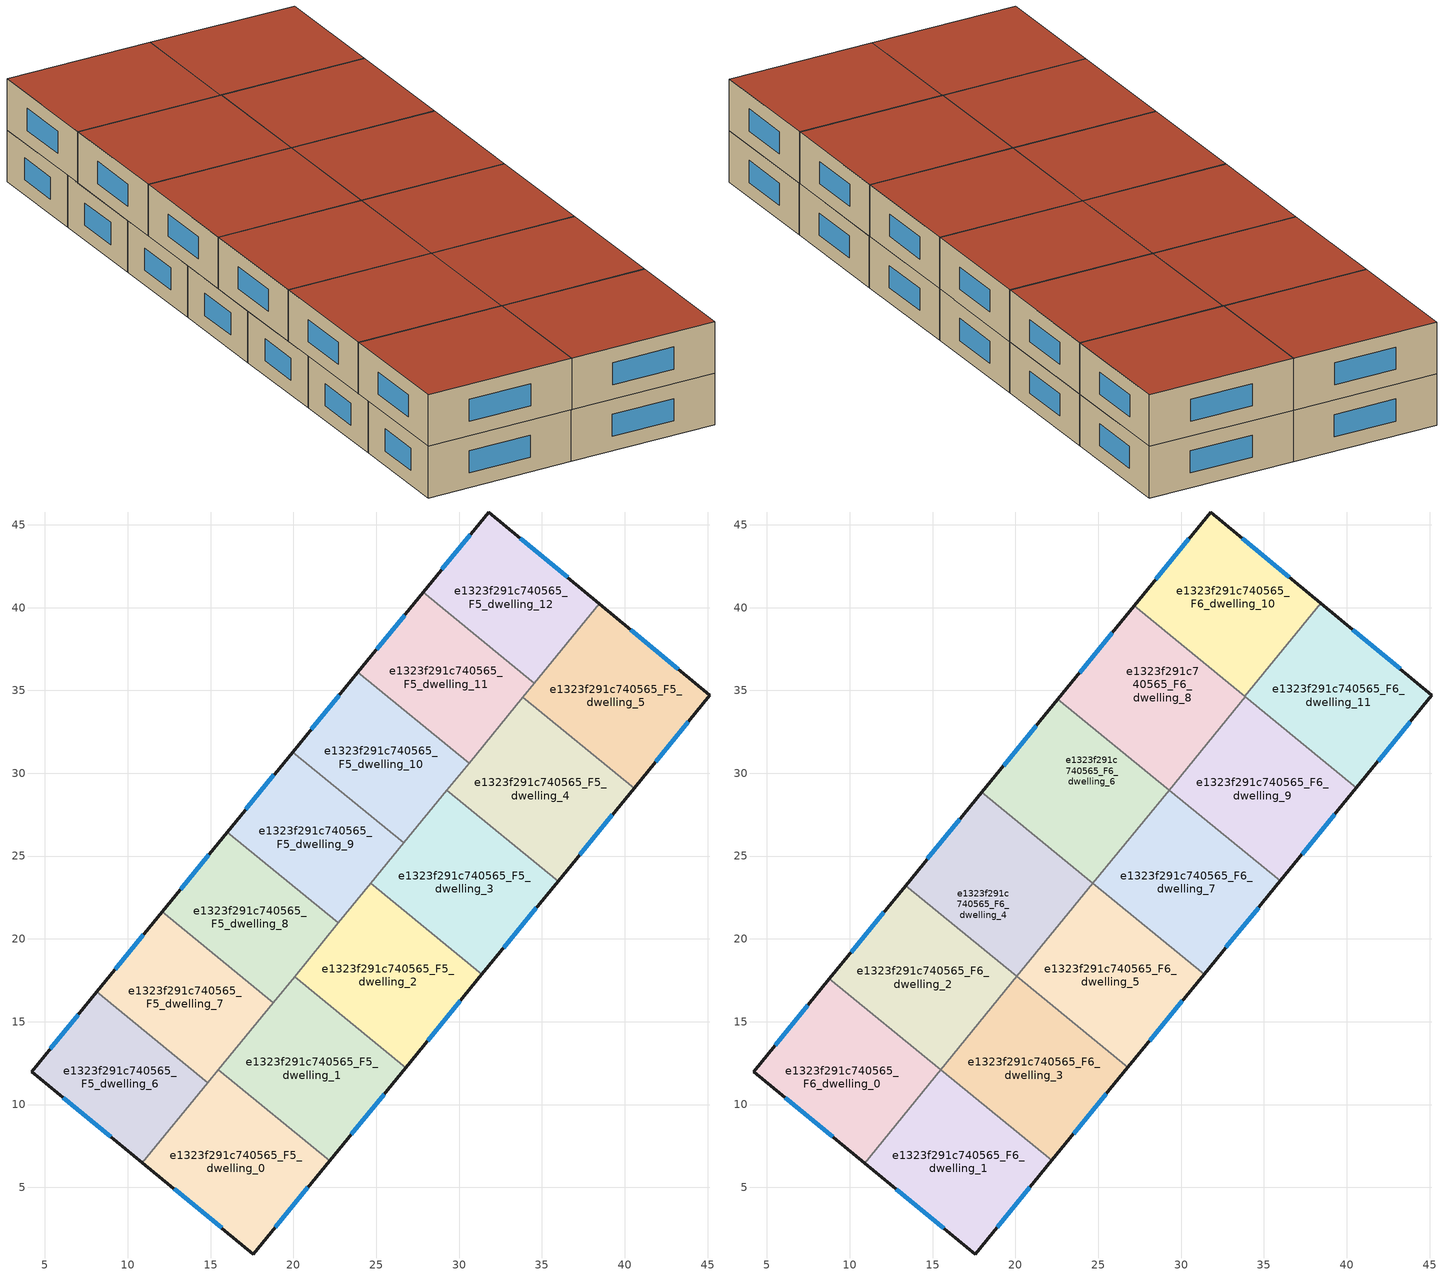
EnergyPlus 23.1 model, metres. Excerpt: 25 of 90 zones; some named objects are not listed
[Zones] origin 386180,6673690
e1323f291c740565_F5_dwelling_0
 floor to e1323f291c740565_F4_dwelling_0 (EU_floor_Construction): 22.19,6.61 17.59,0.98 10.89,6.48 15.47,12.1 z15
 wall outside (EU_wall_Construction): 10.89,6.48 17.59,0.98 22.19,6.61 z15:18
 wall to e1323f291c740565_F5_dwelling_6 (EU_wall_Construction): 14.84,11.32 10.89,6.48 z15:18
 wall to e1323f291c740565_F5_dwelling_1 (EU_wall_Construction): 22.19,6.61 15.47,12.1 z15:18
 wall to e1323f291c740565_F5_dwelling_7 (EU_wall_Construction): 15.47,12.1 14.84,11.32 z15:18
 window (EU_Window_Construction): 18.9,2.59 20.87,5 / 12.8,4.91 15.67,2.55 z15.86:17.14
e1323f291c740565_F5_dwelling_1
 floor to e1323f291c740565_F4_dwelling_1 (EU_floor_Construction): 26.78,12.24 22.19,6.61 15.47,12.1 20.07,17.72 z15
 wall outside (EU_wall_Construction): 22.19,6.61 26.78,12.24 z15:18
 wall to e1323f291c740565_F5_dwelling_2 (EU_wall_Construction): 26.78,12.24 20.07,17.72 z15:18
 wall to e1323f291c740565_F5_dwelling_7 (EU_wall_Construction): 18.78,16.14 15.47,12.1 z15:18
 wall to e1323f291c740565_F5_dwelling_8 (EU_wall_Construction): 20.07,17.72 18.78,16.14 z15:18
 window (EU_Window_Construction): 23.5,8.22 25.47,10.63 z15.86:17.14
e1323f291c740565_F5_dwelling_10
 floor to e1323f291c740565_F4_dwelling_10 (EU_floor_Construction): 30.61,30.62 26.66,25.79 19.95,31.28 23.9,36.1 z15
 wall outside (EU_wall_Construction): 23.9,36.1 19.95,31.28 z15:18
 wall to e1323f291c740565_F5_dwelling_9 (EU_wall_Construction): 19.95,31.28 26.66,25.79 z15:18
 wall to e1323f291c740565_F5_dwelling_11 (EU_wall_Construction): 30.61,30.62 23.9,36.1 z15:18
 wall to e1323f291c740565_F5_dwelling_3 (EU_wall_Construction): 26.66,25.79 29.26,28.97 z15:18
 wall to e1323f291c740565_F5_dwelling_4 (EU_wall_Construction): 29.26,28.97 30.61,30.62 z15:18
 window (EU_Window_Construction): 22.77,34.72 21.08,32.65 z15.86:17.14
e1323f291c740565_F5_dwelling_11
 floor to e1323f291c740565_F4_dwelling_11 (EU_floor_Construction): 34.55,35.44 30.61,30.62 23.9,36.1 27.84,40.92 z15
 wall outside (EU_wall_Construction): 27.84,40.92 23.9,36.1 z15:18
 wall to e1323f291c740565_F5_dwelling_12 (EU_wall_Construction): 34.55,35.44 27.84,40.92 z15:18
 wall to e1323f291c740565_F5_dwelling_4 (EU_wall_Construction): 30.61,30.62 33.86,34.6 z15:18
 wall to e1323f291c740565_F5_dwelling_5 (EU_wall_Construction): 33.86,34.6 34.55,35.44 z15:18
 window (EU_Window_Construction): 26.71,39.55 25.02,37.48 z15.86:17.14
e1323f291c740565_F5_dwelling_12
 floor to e1323f291c740565_F4_dwelling_12 (EU_floor_Construction): 38.47,40.24 34.55,35.44 27.84,40.92 31.8,45.77 z15
 wall outside (EU_wall_Construction): 38.47,40.24 31.8,45.77 27.84,40.92 z15:18
 wall to e1323f291c740565_F5_dwelling_5 (EU_wall_Construction): 34.55,35.44 38.47,40.24 z15:18
 window (EU_Window_Construction): 30.67,44.39 28.97,42.31 / 36.56,41.82 33.7,44.19 z15.86:17.14
e1323f291c740565_F5_dwelling_2
 floor to e1323f291c740565_F4_dwelling_2 (EU_floor_Construction): 31.38,17.86 26.78,12.24 20.07,17.72 24.67,23.35 z15
 wall outside (EU_wall_Construction): 26.78,12.24 31.38,17.86 z15:18
 wall to e1323f291c740565_F5_dwelling_3 (EU_wall_Construction): 31.38,17.86 24.67,23.35 z15:18
 wall to e1323f291c740565_F5_dwelling_8 (EU_wall_Construction): 22.72,20.97 20.07,17.72 z15:18
 wall to e1323f291c740565_F5_dwelling_9 (EU_wall_Construction): 24.67,23.35 22.72,20.97 z15:18
 window (EU_Window_Construction): 28.1,13.84 30.07,16.25 z15.86:17.14
e1323f291c740565_F5_dwelling_3
 floor to e1323f291c740565_F4_dwelling_3 (EU_floor_Construction): 35.98,23.49 31.38,17.86 24.67,23.35 29.26,28.97 z15
 wall outside (EU_wall_Construction): 31.38,17.86 35.98,23.49 z15:18
 wall to e1323f291c740565_F5_dwelling_4 (EU_wall_Construction): 35.98,23.49 29.26,28.97 z15:18
 wall to e1323f291c740565_F5_dwelling_9 (EU_wall_Construction): 26.66,25.79 24.67,23.35 z15:18
 window (EU_Window_Construction): 32.69,19.47 34.66,21.88 z15.86:17.14
e1323f291c740565_F5_dwelling_4
 floor to e1323f291c740565_F4_dwelling_4 (EU_floor_Construction): 40.57,29.11 35.98,23.49 29.26,28.97 33.86,34.6 z15
 wall outside (EU_wall_Construction): 35.98,23.49 40.57,29.11 z15:18
 wall to e1323f291c740565_F5_dwelling_5 (EU_wall_Construction): 40.57,29.11 33.86,34.6 z15:18
 window (EU_Window_Construction): 37.29,25.09 39.26,27.5 z15.86:17.14
e1323f291c740565_F5_dwelling_5
 floor to e1323f291c740565_F4_dwelling_5 (EU_floor_Construction): 45.15,34.71 40.57,29.11 33.86,34.6 38.47,40.24 z15
 wall outside (EU_wall_Construction): 40.57,29.11 45.15,34.71 38.47,40.24 z15:18
 window (EU_Window_Construction): 43.24,36.29 40.38,38.66 / 41.88,30.71 43.84,33.11 z15.86:17.14
e1323f291c740565_F5_dwelling_6
 floor to e1323f291c740565_F4_dwelling_6 (EU_floor_Construction): 14.84,11.32 10.89,6.48 4.19,11.98 8.13,16.8 z15
 wall outside (EU_wall_Construction): 8.13,16.8 4.19,11.98 10.89,6.48 z15:18
 wall to e1323f291c740565_F5_dwelling_7 (EU_wall_Construction): 14.84,11.32 8.13,16.8 z15:18
 window (EU_Window_Construction): 6.11,10.41 8.97,8.06 / 7,15.42 5.32,13.36 z15.86:17.14
e1323f291c740565_F5_dwelling_7
 floor to e1323f291c740565_F4_dwelling_7 (EU_floor_Construction): 18.78,16.14 14.84,11.32 8.13,16.8 12.07,21.62 z15
 wall outside (EU_wall_Construction): 12.07,21.62 8.13,16.8 z15:18
 wall to e1323f291c740565_F5_dwelling_8 (EU_wall_Construction): 18.78,16.14 12.07,21.62 z15:18
 window (EU_Window_Construction): 10.94,20.25 9.25,18.18 z15.86:17.14
 ceiling adiabatic (EU_roof_Construction): 15.48,12.11 18.78,16.14 12.07,21.62 8.78,17.59 z18
e1323f291c740565_F5_dwelling_8
 floor to e1323f291c740565_F4_dwelling_8 (EU_floor_Construction): 22.72,20.97 18.78,16.14 12.07,21.62 16.01,26.45 z15
 wall outside (EU_wall_Construction): 16.01,26.45 12.07,21.62 z15:18
 wall to e1323f291c740565_F5_dwelling_9 (EU_wall_Construction): 22.72,20.97 16.01,26.45 z15:18
 window (EU_Window_Construction): 14.89,25.07 13.2,23 z15.86:17.14
 ceiling adiabatic (EU_roof_Construction): 18.78,16.14 22.72,20.97 16.01,26.45 12.07,21.62 z18
e1323f291c740565_F5_dwelling_9
 floor to e1323f291c740565_F4_dwelling_9 (EU_floor_Construction): 26.66,25.79 22.72,20.97 16.01,26.45 19.95,31.28 z15
 wall outside (EU_wall_Construction): 19.95,31.28 16.01,26.45 z15:18
 window (EU_Window_Construction): 18.83,29.9 17.14,27.83 z15.86:17.14
e1323f291c740565_F6_dwelling_0
 floor to e1323f291c740565_F5_dwelling_6 (EU_floor_Construction): 14.84,11.32 10.89,6.48 4.19,11.98 8.13,16.8 z18
 floor to e1323f291c740565_F5_dwelling_0 (EU_floor_Construction): 15.49,12.09 10.9,6.47 10.89,6.48 15.47,12.1 z18
 floor to e1323f291c740565_F5_dwelling_7 (EU_floor_Construction): 15.48,12.11 14.84,11.32 8.13,16.8 8.78,17.59 z18
 wall outside (EU_wall_Construction): 8.78,17.59 4.19,11.98 10.9,6.47 z18:21
 wall to e1323f291c740565_F6_dwelling_1 (EU_wall_Construction): 10.9,6.47 15.5,12.1 z18:21
 wall to e1323f291c740565_F6_dwelling_2 (EU_wall_Construction): 15.49,12.11 8.78,17.59 z18:21
 wall to e1323f291c740565_F6_dwelling_3 (EU_wall_Construction): 15.5,12.1 15.49,12.11 z18:21
 window (EU_Window_Construction): 6.11,10.41 8.98,8.05 / 7.47,15.99 5.5,13.59 z18.86:20.14
 roof outside (EU_roof_Construction): 10.9,6.47 15.5,12.1 8.78,17.59 4.19,11.98 z21
e1323f291c740565_F6_dwelling_1
 floor to e1323f291c740565_F5_dwelling_0 (EU_floor_Construction): 22.19,6.61 17.59,0.98 10.9,6.47 15.49,12.09 z18
 floor to e1323f291c740565_F5_dwelling_1 (EU_floor_Construction): 22.2,6.62 22.19,6.61 15.49,12.09 15.5,12.1 z18
 wall outside (EU_wall_Construction): 10.9,6.47 17.59,0.98 22.2,6.62 z18:21
 wall to e1323f291c740565_F6_dwelling_3 (EU_wall_Construction): 22.2,6.62 15.5,12.1 z18:21
 window (EU_Window_Construction): 12.81,4.9 15.68,2.55 / 18.9,2.59 20.88,5.01 z18.86:20.14
 roof outside (EU_roof_Construction): 17.59,0.98 22.2,6.62 15.5,12.1 10.9,6.47 z21
e1323f291c740565_F6_dwelling_10
 floor to e1323f291c740565_F5_dwelling_12 (EU_floor_Construction): 38.45,40.26 34.52,35.46 27.84,40.92 31.8,45.77 z18
 floor to e1323f291c740565_F5_dwelling_11 (EU_floor_Construction): 34.52,35.46 33.85,34.64 27.16,40.1 27.84,40.92 z18
 wall outside (EU_wall_Construction): 38.45,40.26 31.8,45.77 27.16,40.1 z18:21
 wall to e1323f291c740565_F6_dwelling_11 (EU_wall_Construction): 33.85,34.64 38.45,40.26 z18:21
 wall to e1323f291c740565_F6_dwelling_8 (EU_wall_Construction): 27.16,40.1 33.85,34.64 z18:21
 window (EU_Window_Construction): 36.55,41.84 33.7,44.2 / 30.47,44.15 28.49,41.72 z18.86:20.14
 roof outside (EU_roof_Construction): 33.85,34.64 38.45,40.26 31.8,45.77 27.16,40.1 z21
e1323f291c740565_F6_dwelling_11
 floor to e1323f291c740565_F5_dwelling_5 (EU_floor_Construction): 45.15,34.71 40.59,29.13 33.88,34.61 38.47,40.24 z18
 floor to e1323f291c740565_F5_dwelling_12 (EU_floor_Construction): 38.47,40.24 34.55,35.44 34.52,35.46 38.45,40.26 z18
 floor to e1323f291c740565_F5_dwelling_11 (EU_floor_Construction): 34.55,35.44 33.87,34.62 33.85,34.64 34.52,35.46 z18
 wall outside (EU_wall_Construction): 40.59,29.13 45.15,34.71 38.45,40.26 z18:21
 wall to e1323f291c740565_F6_dwelling_9 (EU_wall_Construction): 33.88,34.61 40.59,29.13 z18:21
 wall to e1323f291c740565_F6_dwelling_8 (EU_wall_Construction): 33.85,34.64 33.88,34.61 z18:21
 window (EU_Window_Construction): 43.23,36.3 40.36,38.68 / 41.89,30.72 43.85,33.12 z18.86:20.14
 roof outside (EU_roof_Construction): 40.59,29.13 45.15,34.71 38.45,40.26 33.85,34.64 33.88,34.61 z21
e1323f291c740565_F6_dwelling_2
 floor adiabatic (EU_floor_Construction): 20.09,17.74 15.49,12.11 8.78,17.59 13.37,23.22 z18
 wall outside (EU_wall_Construction): 13.37,23.22 8.78,17.59 z18:21
 wall to e1323f291c740565_F6_dwelling_4 (EU_wall_Construction): 20.09,17.74 13.37,23.22 z18:21
 wall to e1323f291c740565_F6_dwelling_3 (EU_wall_Construction): 15.49,12.11 20.09,17.74 z18:21
 window (EU_Window_Construction): 12.06,21.61 10.09,19.2 z18.86:20.14
 roof outside (EU_roof_Construction): 15.49,12.11 20.09,17.74 13.37,23.22 8.78,17.59 z21
e1323f291c740565_F6_dwelling_3
 floor to e1323f291c740565_F5_dwelling_1 (EU_floor_Construction): 26.78,12.24 22.2,6.62 15.49,12.11 20.07,17.72 z18
 floor to e1323f291c740565_F5_dwelling_2 (EU_floor_Construction): 26.8,12.25 26.78,12.24 20.07,17.72 20.09,17.74 z18
 wall outside (EU_wall_Construction): 22.2,6.62 26.8,12.25 z18:21
 wall to e1323f291c740565_F6_dwelling_5 (EU_wall_Construction): 26.8,12.25 20.09,17.74 z18:21
 window (EU_Window_Construction): 23.51,8.23 25.48,10.64 z18.86:20.14
 roof outside (EU_roof_Construction): 22.2,6.62 26.8,12.25 20.09,17.74 15.49,12.11 z21
e1323f291c740565_F6_dwelling_4
 floor adiabatic (EU_floor_Construction): 22.72,20.97 20.08,17.74 13.37,23.22 16.01,26.45 z18
 floor to e1323f291c740565_F5_dwelling_9 (EU_floor_Construction): 24.68,23.36 22.72,20.97 16.01,26.45 17.97,28.85 z18
 wall outside (EU_wall_Construction): 17.97,28.85 13.37,23.22 z18:21
 wall to e1323f291c740565_F6_dwelling_6 (EU_wall_Construction): 24.68,23.36 17.97,28.85 z18:21
 wall to e1323f291c740565_F6_dwelling_5 (EU_wall_Construction): 20.09,17.74 24.68,23.36 z18:21
 window (EU_Window_Construction): 16.66,27.24 14.69,24.83 z18.86:20.14
 roof outside (EU_roof_Construction): 20.09,17.74 24.68,23.36 17.97,28.85 13.37,23.22 z21
e1323f291c740565_F6_dwelling_5
 floor to e1323f291c740565_F5_dwelling_2 (EU_floor_Construction): 31.38,17.86 26.8,12.25 20.09,17.74 24.67,23.35 z18
 floor to e1323f291c740565_F5_dwelling_3 (EU_floor_Construction): 31.39,17.88 31.38,17.86 24.67,23.35 24.68,23.36 z18
 wall outside (EU_wall_Construction): 26.8,12.25 31.39,17.88 z18:21
 wall to e1323f291c740565_F6_dwelling_7 (EU_wall_Construction): 31.39,17.88 24.68,23.36 z18:21
 window (EU_Window_Construction): 28.11,13.86 30.08,16.27 z18.86:20.14
 roof outside (EU_roof_Construction): 26.8,12.25 31.39,17.88 24.68,23.36 20.09,17.74 z21
e1323f291c740565_F6_dwelling_6
 floor to e1323f291c740565_F5_dwelling_10 (EU_floor_Construction): 29.28,28.99 26.66,25.79 19.95,31.27 22.57,34.47 z18
 floor to e1323f291c740565_F5_dwelling_9 (EU_floor_Construction): 26.66,25.79 24.68,23.36 17.97,28.85 19.95,31.27 z18
 wall outside (EU_wall_Construction): 22.57,34.47 17.97,28.85 z18:21
 wall to e1323f291c740565_F6_dwelling_8 (EU_wall_Construction): 29.28,28.99 22.57,34.47 z18:21
 wall to e1323f291c740565_F6_dwelling_7 (EU_wall_Construction): 24.68,23.36 29.28,28.99 z18:21
 window (EU_Window_Construction): 21.25,32.86 19.28,30.45 z18.86:20.14
 roof outside (EU_roof_Construction): 24.68,23.36 29.28,28.99 22.57,34.47 17.97,28.85 z21
e1323f291c740565_F6_dwelling_7
 floor to e1323f291c740565_F5_dwelling_3 (EU_floor_Construction): 35.98,23.49 31.39,17.88 24.68,23.36 29.26,28.97 z18
 floor to e1323f291c740565_F5_dwelling_4 (EU_floor_Construction): 35.99,23.5 35.98,23.49 29.26,28.97 29.28,28.99 z18
 wall outside (EU_wall_Construction): 31.39,17.88 35.99,23.5 z18:21
 wall to e1323f291c740565_F6_dwelling_9 (EU_wall_Construction): 35.99,23.5 29.28,28.99 z18:21
 window (EU_Window_Construction): 32.71,19.48 34.68,21.9 z18.86:20.14
 roof outside (EU_roof_Construction): 31.39,17.88 35.99,23.5 29.28,28.99 24.68,23.36 z21
e1323f291c740565_F6_dwelling_8
 floor to e1323f291c740565_F5_dwelling_11 (EU_floor_Construction): 33.87,34.62 30.61,30.62 23.9,36.1 27.16,40.1 z18
 floor to e1323f291c740565_F5_dwelling_10 (EU_floor_Construction): 30.61,30.62 29.28,28.99 22.57,34.47 23.9,36.1 z18
 wall outside (EU_wall_Construction): 27.16,40.1 22.57,34.47 z18:21
 wall to e1323f291c740565_F6_dwelling_9 (EU_wall_Construction): 29.28,28.99 33.88,34.61 z18:21
 window (EU_Window_Construction): 25.85,38.49 23.88,36.08 z18.86:20.14
 roof outside (EU_roof_Construction): 29.28,28.99 33.88,34.61 27.16,40.1 22.57,34.47 z21
e1323f291c740565_F6_dwelling_9
 floor to e1323f291c740565_F5_dwelling_4 (EU_floor_Construction): 40.57,29.11 35.99,23.5 29.28,28.99 33.86,34.59 z18
 floor to e1323f291c740565_F5_dwelling_5 (EU_floor_Construction): 40.59,29.13 40.57,29.11 33.86,34.59 33.88,34.61 z18
 wall outside (EU_wall_Construction): 35.99,23.5 40.59,29.13 z18:21
 window (EU_Window_Construction): 37.3,25.11 39.27,27.52 z18.86:20.14
 roof outside (EU_roof_Construction): 35.99,23.5 40.59,29.13 33.88,34.61 29.28,28.99 z21
[Building]
EU S2 Campaign: North Axis=0; Terrain=City; Solar Distribution=FullExterior
[Site:Location]
Helsinki-Vantaa.AP: Latitude=60.317; Longitude=24.963; Time Zone=2; Elevation=54.6
[SizingPeriod:WeatherFileDays]
AnnualSizingPeriod: Begin Month=1; Begin Day of Month=1; End Month=12; End Day of Month=31; Day of Week for Start Day=Monday; Use Weather File Daylight Saving Period=No; Use Weather File Rain and Snow Indicators=No
[MATERIAL]
EU_InternalMass_Material: Roughness=MediumRough; Thickness=0.1; Conductivity=1; Density=1800; Specific Heat=900; Thermal Absorptance=0.9; Solar Absorptance=0.7; Visible Absorptance=0.7
[MATERIAL:NOMASS] Roughness=MediumRough; Thermal Absorptance=0.9; Solar Absorptance=0.7; Visible Absorptance=0.7
Name | Thermal Resistance
EU_wall_NoMass | 1.10183
EU_roof_NoMass; EU_floor_NoMass | 1.70606
[WINDOWMATERIAL:SIMPLEGLAZINGSYSTEM]
EU_Window_SimpleGlazing: UFactor=3.11035; Solar Heat Gain Coefficient=0.8; Visible Transmittance=0.8
[CONSTRUCTION]
EU_wall_Construction: EU_wall_NoMass
EU_roof_Construction: EU_roof_NoMass
EU_floor_Construction: EU_floor_NoMass
EU_Window_Construction: EU_Window_SimpleGlazing
EU_InternalMass_Construction: EU_InternalMass_Material
[ZONE] Type=1; Multiplier=1; Ceiling Height=autocalculate; Floor Area=autocalculate; Part of Total Floor Area=Yes
Name | Volume
e1323f291c740565_F5_dwelling_0 | 188.926
e1323f291c740565_F6_dwelling_0 | 188.938
e1323f291c740565_F5_dwelling_1; e1323f291c740565_F5_dwelling_4 | 188.936
e1323f291c740565_F6_dwelling_1 | 188.927
e1323f291c740565_F5_dwelling_10 | 161.952
e1323f291c740565_F6_dwelling_10 | 188.925
e1323f291c740565_F5_dwelling_11; e1323f291c740565_F5_dwelling_6 | 161.949
e1323f291c740565_F6_dwelling_11; e1323f291c740565_F6_dwelling_7; e1323f291c740565_F6_dwelling_8 | 188.933
e1323f291c740565_F5_dwelling_12 | 161.945
e1323f291c740565_F5_dwelling_2 | 188.934
e1323f291c740565_F6_dwelling_2 | 188.915
e1323f291c740565_F5_dwelling_3 | 188.917
e1323f291c740565_F6_dwelling_3 | 188.899
e1323f291c740565_F6_dwelling_4 | 188.931
e1323f291c740565_F5_dwelling_5 | 188.913
e1323f291c740565_F6_dwelling_5 | 188.914
e1323f291c740565_F6_dwelling_6; e1323f291c740565_F6_dwelling_9 | 188.93
e1323f291c740565_F5_dwelling_7 | 161.943
e1323f291c740565_F5_dwelling_8 | 161.959
e1323f291c740565_F5_dwelling_9 | 161.958
[INTERNALMASS] Construction=EU_InternalMass_Construction
Name | Zone or ZoneList | Surface Area
e1323f291c740565_F5_dwelling_0_EU_InternalMass | e1323f291c740565_F5_dwelling_0 | 62.9753
e1323f291c740565_F5_dwelling_1_EU_InternalMass | e1323f291c740565_F5_dwelling_1 | 62.9789
e1323f291c740565_F5_dwelling_2_EU_InternalMass | e1323f291c740565_F5_dwelling_2 | 62.9779
e1323f291c740565_F5_dwelling_3_EU_InternalMass | e1323f291c740565_F5_dwelling_3 | 62.9723
e1323f291c740565_F5_dwelling_4_EU_InternalMass | e1323f291c740565_F5_dwelling_4 | 62.9789
e1323f291c740565_F5_dwelling_5_EU_InternalMass | e1323f291c740565_F5_dwelling_5 | 62.9711
e1323f291c740565_F5_dwelling_6_EU_InternalMass | e1323f291c740565_F5_dwelling_6 | 53.983
e1323f291c740565_F5_dwelling_7_EU_InternalMass | e1323f291c740565_F5_dwelling_7 | 53.981
e1323f291c740565_F5_dwelling_8_EU_InternalMass | e1323f291c740565_F5_dwelling_8 | 53.9861
e1323f291c740565_F5_dwelling_9_EU_InternalMass | e1323f291c740565_F5_dwelling_9 | 53.9858
e1323f291c740565_F5_dwelling_10_EU_InternalMass | e1323f291c740565_F5_dwelling_10 | 53.9844
e1323f291c740565_F5_dwelling_11_EU_InternalMass | e1323f291c740565_F5_dwelling_11 | 53.983
e1323f291c740565_F5_dwelling_12_EU_InternalMass | e1323f291c740565_F5_dwelling_12 | 53.9817
e1323f291c740565_F6_dwelling_0_EU_InternalMass | e1323f291c740565_F6_dwelling_0 | 62.9806
e1323f291c740565_F6_dwelling_1_EU_InternalMass | e1323f291c740565_F6_dwelling_1 | 62.9786
e1323f291c740565_F6_dwelling_2_EU_InternalMass | e1323f291c740565_F6_dwelling_2 | 62.9731
e1323f291c740565_F6_dwelling_3_EU_InternalMass | e1323f291c740565_F6_dwelling_3 | 62.9674
e1323f291c740565_F6_dwelling_4_EU_InternalMass | e1323f291c740565_F6_dwelling_4 | 62.9799
e1323f291c740565_F6_dwelling_5_EU_InternalMass | e1323f291c740565_F6_dwelling_5 | 62.9716
e1323f291c740565_F6_dwelling_6_EU_InternalMass | e1323f291c740565_F6_dwelling_6 | 62.9787
e1323f291c740565_F6_dwelling_7_EU_InternalMass | e1323f291c740565_F6_dwelling_7 | 62.9759
e1323f291c740565_F6_dwelling_8_EU_InternalMass | e1323f291c740565_F6_dwelling_8 | 62.9799
e1323f291c740565_F6_dwelling_9_EU_InternalMass | e1323f291c740565_F6_dwelling_9 | 62.9799
e1323f291c740565_F6_dwelling_10_EU_InternalMass | e1323f291c740565_F6_dwelling_10 | 62.9757
e1323f291c740565_F6_dwelling_11_EU_InternalMass | e1323f291c740565_F6_dwelling_11 | 62.9809
[OTHEREQUIPMENT] Fuel Type=Electricity; Design Level Calculation Method=Watts/Area; Power per Zone Floor Area=1; Fraction Latent=0; Fraction Radiant=0; Fraction Lost=0; Carbon Dioxide Generation Rate=0; EndUse Subcategory=EU_Step8_InternalGains
Name | Zone or ZoneList or Space or SpaceList | Schedule
EU_Step8_InternalGain_e1323f291c740565_F5_dwelling_0_f000 | e1323f291c740565_F5_dwelling_0 | EU_Step8_GainSchedule_e1323f291c740565_F5_dwelling_0_f000
EU_Step8_InternalGain_e1323f291c740565_F5_dwelling_1_f000 | e1323f291c740565_F5_dwelling_1 | EU_Step8_GainSchedule_e1323f291c740565_F5_dwelling_1_f000
EU_Step8_InternalGain_e1323f291c740565_F5_dwelling_2_f000 | e1323f291c740565_F5_dwelling_2 | EU_Step8_GainSchedule_e1323f291c740565_F5_dwelling_2_f000
EU_Step8_InternalGain_e1323f291c740565_F5_dwelling_3_f000 | e1323f291c740565_F5_dwelling_3 | EU_Step8_GainSchedule_e1323f291c740565_F5_dwelling_3_f000
EU_Step8_InternalGain_e1323f291c740565_F5_dwelling_4_f000 | e1323f291c740565_F5_dwelling_4 | EU_Step8_GainSchedule_e1323f291c740565_F5_dwelling_4_f000
EU_Step8_InternalGain_e1323f291c740565_F5_dwelling_5_f000 | e1323f291c740565_F5_dwelling_5 | EU_Step8_GainSchedule_e1323f291c740565_F5_dwelling_5_f000
EU_Step8_InternalGain_e1323f291c740565_F5_dwelling_6_f000 | e1323f291c740565_F5_dwelling_6 | EU_Step8_GainSchedule_e1323f291c740565_F5_dwelling_6_f000
EU_Step8_InternalGain_e1323f291c740565_F5_dwelling_7_f000 | e1323f291c740565_F5_dwelling_7 | EU_Step8_GainSchedule_e1323f291c740565_F5_dwelling_7_f000
EU_Step8_InternalGain_e1323f291c740565_F5_dwelling_8_f000 | e1323f291c740565_F5_dwelling_8 | EU_Step8_GainSchedule_e1323f291c740565_F5_dwelling_8_f000
EU_Step8_InternalGain_e1323f291c740565_F5_dwelling_9_f000 | e1323f291c740565_F5_dwelling_9 | EU_Step8_GainSchedule_e1323f291c740565_F5_dwelling_9_f000
EU_Step8_InternalGain_e1323f291c740565_F5_dwelling_10_f000 | e1323f291c740565_F5_dwelling_10 | EU_Step8_GainSchedule_e1323f291c740565_F5_dwelling_10_f000
EU_Step8_InternalGain_e1323f291c740565_F5_dwelling_11_f000 | e1323f291c740565_F5_dwelling_11 | EU_Step8_GainSchedule_e1323f291c740565_F5_dwelling_11_f000
EU_Step8_InternalGain_e1323f291c740565_F5_dwelling_12_f000 | e1323f291c740565_F5_dwelling_12 | EU_Step8_GainSchedule_e1323f291c740565_F5_dwelling_12_f000
EU_Step8_InternalGain_e1323f291c740565_F6_dwelling_0_f000 | e1323f291c740565_F6_dwelling_0 | EU_Step8_GainSchedule_e1323f291c740565_F6_dwelling_0_f000
EU_Step8_InternalGain_e1323f291c740565_F6_dwelling_1_f000 | e1323f291c740565_F6_dwelling_1 | EU_Step8_GainSchedule_e1323f291c740565_F6_dwelling_1_f000
EU_Step8_InternalGain_e1323f291c740565_F6_dwelling_2_f000 | e1323f291c740565_F6_dwelling_2 | EU_Step8_GainSchedule_e1323f291c740565_F6_dwelling_2_f000
EU_Step8_InternalGain_e1323f291c740565_F6_dwelling_3_f000 | e1323f291c740565_F6_dwelling_3 | EU_Step8_GainSchedule_e1323f291c740565_F6_dwelling_3_f000
EU_Step8_InternalGain_e1323f291c740565_F6_dwelling_4_f000 | e1323f291c740565_F6_dwelling_4 | EU_Step8_GainSchedule_e1323f291c740565_F6_dwelling_4_f000
EU_Step8_InternalGain_e1323f291c740565_F6_dwelling_5_f000 | e1323f291c740565_F6_dwelling_5 | EU_Step8_GainSchedule_e1323f291c740565_F6_dwelling_5_f000
EU_Step8_InternalGain_e1323f291c740565_F6_dwelling_6_f000 | e1323f291c740565_F6_dwelling_6 | EU_Step8_GainSchedule_e1323f291c740565_F6_dwelling_6_f000
EU_Step8_InternalGain_e1323f291c740565_F6_dwelling_7_f000 | e1323f291c740565_F6_dwelling_7 | EU_Step8_GainSchedule_e1323f291c740565_F6_dwelling_7_f000
EU_Step8_InternalGain_e1323f291c740565_F6_dwelling_8_f000 | e1323f291c740565_F6_dwelling_8 | EU_Step8_GainSchedule_e1323f291c740565_F6_dwelling_8_f000
EU_Step8_InternalGain_e1323f291c740565_F6_dwelling_9_f000 | e1323f291c740565_F6_dwelling_9 | EU_Step8_GainSchedule_e1323f291c740565_F6_dwelling_9_f000
EU_Step8_InternalGain_e1323f291c740565_F6_dwelling_10_f000 | e1323f291c740565_F6_dwelling_10 | EU_Step8_GainSchedule_e1323f291c740565_F6_dwelling_10_f000
EU_Step8_InternalGain_e1323f291c740565_F6_dwelling_11_f000 | e1323f291c740565_F6_dwelling_11 | EU_Step8_GainSchedule_e1323f291c740565_F6_dwelling_11_f000
[ZONEVENTILATION:DESIGNFLOWRATE] Schedule=EU_AlwaysOn; Design Flow Rate Calculation Method=AirChanges/Hour; Air Changes per Hour=0.756316; Ventilation Type=Natural; Fan Pressure Rise=0; Fan Total Efficiency=1; Constant Term Coefficient=1; Temperature Term Coefficient=0; Velocity Term Coefficient=0; Velocity Squared Term Coefficient=0; Minimum Indoor Temperature=-100; Maximum Indoor Temperature=100; Delta Temperature=-100; Minimum Outdoor Temperature=-100; Maximum Outdoor Temperature=100; Maximum Wind Speed=40
Name | Zone or ZoneList or Space or SpaceList
EU_ConstantAir_e1323f291c740565_F5_dwelling_0 | e1323f291c740565_F5_dwelling_0
EU_ConstantAir_e1323f291c740565_F5_dwelling_1 | e1323f291c740565_F5_dwelling_1
EU_ConstantAir_e1323f291c740565_F5_dwelling_2 | e1323f291c740565_F5_dwelling_2
EU_ConstantAir_e1323f291c740565_F5_dwelling_3 | e1323f291c740565_F5_dwelling_3
EU_ConstantAir_e1323f291c740565_F5_dwelling_4 | e1323f291c740565_F5_dwelling_4
EU_ConstantAir_e1323f291c740565_F5_dwelling_5 | e1323f291c740565_F5_dwelling_5
EU_ConstantAir_e1323f291c740565_F5_dwelling_6 | e1323f291c740565_F5_dwelling_6
EU_ConstantAir_e1323f291c740565_F5_dwelling_7 | e1323f291c740565_F5_dwelling_7
EU_ConstantAir_e1323f291c740565_F5_dwelling_8 | e1323f291c740565_F5_dwelling_8
EU_ConstantAir_e1323f291c740565_F5_dwelling_9 | e1323f291c740565_F5_dwelling_9
EU_ConstantAir_e1323f291c740565_F5_dwelling_10 | e1323f291c740565_F5_dwelling_10
EU_ConstantAir_e1323f291c740565_F5_dwelling_11 | e1323f291c740565_F5_dwelling_11
EU_ConstantAir_e1323f291c740565_F5_dwelling_12 | e1323f291c740565_F5_dwelling_12
EU_ConstantAir_e1323f291c740565_F6_dwelling_0 | e1323f291c740565_F6_dwelling_0
EU_ConstantAir_e1323f291c740565_F6_dwelling_1 | e1323f291c740565_F6_dwelling_1
EU_ConstantAir_e1323f291c740565_F6_dwelling_2 | e1323f291c740565_F6_dwelling_2
EU_ConstantAir_e1323f291c740565_F6_dwelling_3 | e1323f291c740565_F6_dwelling_3
EU_ConstantAir_e1323f291c740565_F6_dwelling_4 | e1323f291c740565_F6_dwelling_4
EU_ConstantAir_e1323f291c740565_F6_dwelling_5 | e1323f291c740565_F6_dwelling_5
EU_ConstantAir_e1323f291c740565_F6_dwelling_6 | e1323f291c740565_F6_dwelling_6
EU_ConstantAir_e1323f291c740565_F6_dwelling_7 | e1323f291c740565_F6_dwelling_7
EU_ConstantAir_e1323f291c740565_F6_dwelling_8 | e1323f291c740565_F6_dwelling_8
EU_ConstantAir_e1323f291c740565_F6_dwelling_9 | e1323f291c740565_F6_dwelling_9
EU_ConstantAir_e1323f291c740565_F6_dwelling_10 | e1323f291c740565_F6_dwelling_10
EU_ConstantAir_e1323f291c740565_F6_dwelling_11 | e1323f291c740565_F6_dwelling_11
[HVACTEMPLATE:ZONE:IDEALLOADSAIRSYSTEM] System Availability Schedule=EU_AlwaysOn; Maximum Heating Supply Air Temperature=50; Minimum Cooling Supply Air Temperature=13; Maximum Heating Supply Air Humidity Ratio=0.0156; Minimum Cooling Supply Air Humidity Ratio=0.0077; Heating Limit=NoLimit; Cooling Limit=NoLimit; Heating Availability Schedule=EU_AlwaysOn; Cooling Availability Schedule=EU_CoolingOff; Dehumidification Control Type=ConstantSensibleHeatRatio; Cooling Sensible Heat Ratio=0.7; Dehumidification Setpoint=60; Humidification Control Type=None; Humidification Setpoint=30; Outdoor Air Method=None; Outdoor Air Flow Rate per Person=0.00944; Outdoor Air Flow Rate per Zone Floor Area=0; Outdoor Air Flow Rate per Zone=0; Demand Controlled Ventilation Type=None; Outdoor Air Economizer Type=NoEconomizer; Heat Recovery Type=None; Sensible Heat Recovery Effectiveness=0.7; Latent Heat Recovery Effectiveness=0.65
Name | Template Thermostat
e1323f291c740565_F5_dwelling_0 | EU_HeatOnly_e1323f291c740565_F5_dwelling_0
e1323f291c740565_F5_dwelling_1 | EU_HeatOnly_e1323f291c740565_F5_dwelling_1
e1323f291c740565_F5_dwelling_2 | EU_HeatOnly_e1323f291c740565_F5_dwelling_2
e1323f291c740565_F5_dwelling_3 | EU_HeatOnly_e1323f291c740565_F5_dwelling_3
e1323f291c740565_F5_dwelling_4 | EU_HeatOnly_e1323f291c740565_F5_dwelling_4
e1323f291c740565_F5_dwelling_5 | EU_HeatOnly_e1323f291c740565_F5_dwelling_5
e1323f291c740565_F5_dwelling_6 | EU_HeatOnly_e1323f291c740565_F5_dwelling_6
e1323f291c740565_F5_dwelling_7 | EU_HeatOnly_e1323f291c740565_F5_dwelling_7
e1323f291c740565_F5_dwelling_8 | EU_HeatOnly_e1323f291c740565_F5_dwelling_8
e1323f291c740565_F5_dwelling_9 | EU_HeatOnly_e1323f291c740565_F5_dwelling_9
e1323f291c740565_F5_dwelling_10 | EU_HeatOnly_e1323f291c740565_F5_dwelling_10
e1323f291c740565_F5_dwelling_11 | EU_HeatOnly_e1323f291c740565_F5_dwelling_11
e1323f291c740565_F5_dwelling_12 | EU_HeatOnly_e1323f291c740565_F5_dwelling_12
e1323f291c740565_F6_dwelling_0 | EU_HeatOnly_e1323f291c740565_F6_dwelling_0
e1323f291c740565_F6_dwelling_1 | EU_HeatOnly_e1323f291c740565_F6_dwelling_1
e1323f291c740565_F6_dwelling_2 | EU_HeatOnly_e1323f291c740565_F6_dwelling_2
e1323f291c740565_F6_dwelling_3 | EU_HeatOnly_e1323f291c740565_F6_dwelling_3
e1323f291c740565_F6_dwelling_4 | EU_HeatOnly_e1323f291c740565_F6_dwelling_4
e1323f291c740565_F6_dwelling_5 | EU_HeatOnly_e1323f291c740565_F6_dwelling_5
e1323f291c740565_F6_dwelling_6 | EU_HeatOnly_e1323f291c740565_F6_dwelling_6
e1323f291c740565_F6_dwelling_7 | EU_HeatOnly_e1323f291c740565_F6_dwelling_7
e1323f291c740565_F6_dwelling_8 | EU_HeatOnly_e1323f291c740565_F6_dwelling_8
e1323f291c740565_F6_dwelling_9 | EU_HeatOnly_e1323f291c740565_F6_dwelling_9
e1323f291c740565_F6_dwelling_10 | EU_HeatOnly_e1323f291c740565_F6_dwelling_10
e1323f291c740565_F6_dwelling_11 | EU_HeatOnly_e1323f291c740565_F6_dwelling_11
[SIZING:ZONE] Zone Cooling Design Supply Air Temperature Input Method=SupplyAirTemperature; Zone Cooling Design Supply Air Temperature=13; Zone Heating Design Supply Air Temperature Input Method=SupplyAirTemperature; Zone Heating Design Supply Air Temperature=50; Zone Cooling Design Supply Air Humidity Ratio=0.008; Zone Heating Design Supply Air Humidity Ratio=0.008; Cooling Design Air Flow Method=DesignDay; Cooling Design Air Flow Rate=0; Cooling Minimum Air Flow per Zone Floor Area=0.000762; Cooling Minimum Air Flow=0; Cooling Minimum Air Flow Fraction=0.2; Heating Design Air Flow Method=DesignDay; Heating Design Air Flow Rate=0; Heating Maximum Air Flow per Zone Floor Area=0.002032; Heating Maximum Air Flow=0.141576; Heating Maximum Air Flow Fraction=0.3; Account for Dedicated Outdoor Air System=No; Dedicated Outdoor Air System Control Strategy=NeutralSupplyAir; Dedicated Outdoor Air Low Setpoint Temperature for Design=autosize; Dedicated Outdoor Air High Setpoint Temperature for Design=autosize; Zone Load Sizing Method=Sensible Load Only No Latent Load; Zone Latent Cooling Design Supply Air Humidity Ratio Input Method=HumidityRatioDifference; Zone Cooling Design Supply Air Humidity Ratio Difference=0.005; Zone Latent Heating Design Supply Air Humidity Ratio Input Method=HumidityRatioDifference; Zone Humidification Design Supply Air Humidity Ratio Difference=0.005
e1323f291c740565_F5_dwelling_0; e1323f291c740565_F5_dwelling_1; e1323f291c740565_F5_dwelling_2; e1323f291c740565_F5_dwelling_3; e1323f291c740565_F5_dwelling_4; e1323f291c740565_F5_dwelling_5; e1323f291c740565_F5_dwelling_6; e1323f291c740565_F5_dwelling_7; e1323f291c740565_F5_dwelling_8; e1323f291c740565_F5_dwelling_9; e1323f291c740565_F5_dwelling_10; e1323f291c740565_F5_dwelling_11; e1323f291c740565_F5_dwelling_12; e1323f291c740565_F6_dwelling_0; e1323f291c740565_F6_dwelling_1; e1323f291c740565_F6_dwelling_2; e1323f291c740565_F6_dwelling_3; e1323f291c740565_F6_dwelling_4; e1323f291c740565_F6_dwelling_5; e1323f291c740565_F6_dwelling_6; e1323f291c740565_F6_dwelling_7; e1323f291c740565_F6_dwelling_8; e1323f291c740565_F6_dwelling_9; e1323f291c740565_F6_dwelling_10; e1323f291c740565_F6_dwelling_11
[SCHEDULE:CONSTANT]
Name | Hourly Value
EU_AlwaysOn | 1
EU_CoolingOff | 0
[SCHEDULE:FILE] Column Number=1; Rows to Skip at Top=0; Number of Hours of Data=8760; Column Separator=Comma; Interpolate to Timestep=No; Minutes per Item=60; Adjust Schedule for Daylight Savings=Yes
Name | File
EU_Step8_GainSchedule_e1323f291c740565_F5_dwelling_0_f000 | ../../schedules/e1323f291c740565/e1323f291c740565_F5_dwelling_0_f000_gain.csv
EU_Step8_GainSchedule_e1323f291c740565_F5_dwelling_1_f000 | ../../schedules/e1323f291c740565/e1323f291c740565_F5_dwelling_1_f000_gain.csv
EU_Step8_GainSchedule_e1323f291c740565_F5_dwelling_2_f000 | ../../schedules/e1323f291c740565/e1323f291c740565_F5_dwelling_2_f000_gain.csv
EU_Step8_GainSchedule_e1323f291c740565_F5_dwelling_3_f000 | ../../schedules/e1323f291c740565/e1323f291c740565_F5_dwelling_3_f000_gain.csv
EU_Step8_GainSchedule_e1323f291c740565_F5_dwelling_4_f000 | ../../schedules/e1323f291c740565/e1323f291c740565_F5_dwelling_4_f000_gain.csv
EU_Step8_GainSchedule_e1323f291c740565_F5_dwelling_5_f000 | ../../schedules/e1323f291c740565/e1323f291c740565_F5_dwelling_5_f000_gain.csv
EU_Step8_GainSchedule_e1323f291c740565_F5_dwelling_6_f000 | ../../schedules/e1323f291c740565/e1323f291c740565_F5_dwelling_6_f000_gain.csv
EU_Step8_GainSchedule_e1323f291c740565_F5_dwelling_7_f000 | ../../schedules/e1323f291c740565/e1323f291c740565_F5_dwelling_7_f000_gain.csv
EU_Step8_GainSchedule_e1323f291c740565_F5_dwelling_8_f000 | ../../schedules/e1323f291c740565/e1323f291c740565_F5_dwelling_8_f000_gain.csv
EU_Step8_GainSchedule_e1323f291c740565_F5_dwelling_9_f000 | ../../schedules/e1323f291c740565/e1323f291c740565_F5_dwelling_9_f000_gain.csv
EU_Step8_GainSchedule_e1323f291c740565_F5_dwelling_10_f000 | ../../schedules/e1323f291c740565/e1323f291c740565_F5_dwelling_10_f000_gain.csv
EU_Step8_GainSchedule_e1323f291c740565_F5_dwelling_11_f000 | ../../schedules/e1323f291c740565/e1323f291c740565_F5_dwelling_11_f000_gain.csv
EU_Step8_GainSchedule_e1323f291c740565_F5_dwelling_12_f000 | ../../schedules/e1323f291c740565/e1323f291c740565_F5_dwelling_12_f000_gain.csv
EU_Step8_GainSchedule_e1323f291c740565_F6_dwelling_0_f000 | ../../schedules/e1323f291c740565/e1323f291c740565_F6_dwelling_0_f000_gain.csv
EU_Step8_GainSchedule_e1323f291c740565_F6_dwelling_1_f000 | ../../schedules/e1323f291c740565/e1323f291c740565_F6_dwelling_1_f000_gain.csv
EU_Step8_GainSchedule_e1323f291c740565_F6_dwelling_2_f000 | ../../schedules/e1323f291c740565/e1323f291c740565_F6_dwelling_2_f000_gain.csv
EU_Step8_GainSchedule_e1323f291c740565_F6_dwelling_3_f000 | ../../schedules/e1323f291c740565/e1323f291c740565_F6_dwelling_3_f000_gain.csv
EU_Step8_GainSchedule_e1323f291c740565_F6_dwelling_4_f000 | ../../schedules/e1323f291c740565/e1323f291c740565_F6_dwelling_4_f000_gain.csv
EU_Step8_GainSchedule_e1323f291c740565_F6_dwelling_5_f000 | ../../schedules/e1323f291c740565/e1323f291c740565_F6_dwelling_5_f000_gain.csv
EU_Step8_GainSchedule_e1323f291c740565_F6_dwelling_6_f000 | ../../schedules/e1323f291c740565/e1323f291c740565_F6_dwelling_6_f000_gain.csv
EU_Step8_GainSchedule_e1323f291c740565_F6_dwelling_7_f000 | ../../schedules/e1323f291c740565/e1323f291c740565_F6_dwelling_7_f000_gain.csv
EU_Step8_GainSchedule_e1323f291c740565_F6_dwelling_8_f000 | ../../schedules/e1323f291c740565/e1323f291c740565_F6_dwelling_8_f000_gain.csv
EU_Step8_GainSchedule_e1323f291c740565_F6_dwelling_9_f000 | ../../schedules/e1323f291c740565/e1323f291c740565_F6_dwelling_9_f000_gain.csv
EU_Step8_GainSchedule_e1323f291c740565_F6_dwelling_10_f000 | ../../schedules/e1323f291c740565/e1323f291c740565_F6_dwelling_10_f000_gain.csv
EU_Step8_GainSchedule_e1323f291c740565_F6_dwelling_11_f000 | ../../schedules/e1323f291c740565/e1323f291c740565_F6_dwelling_11_f000_gain.csv
